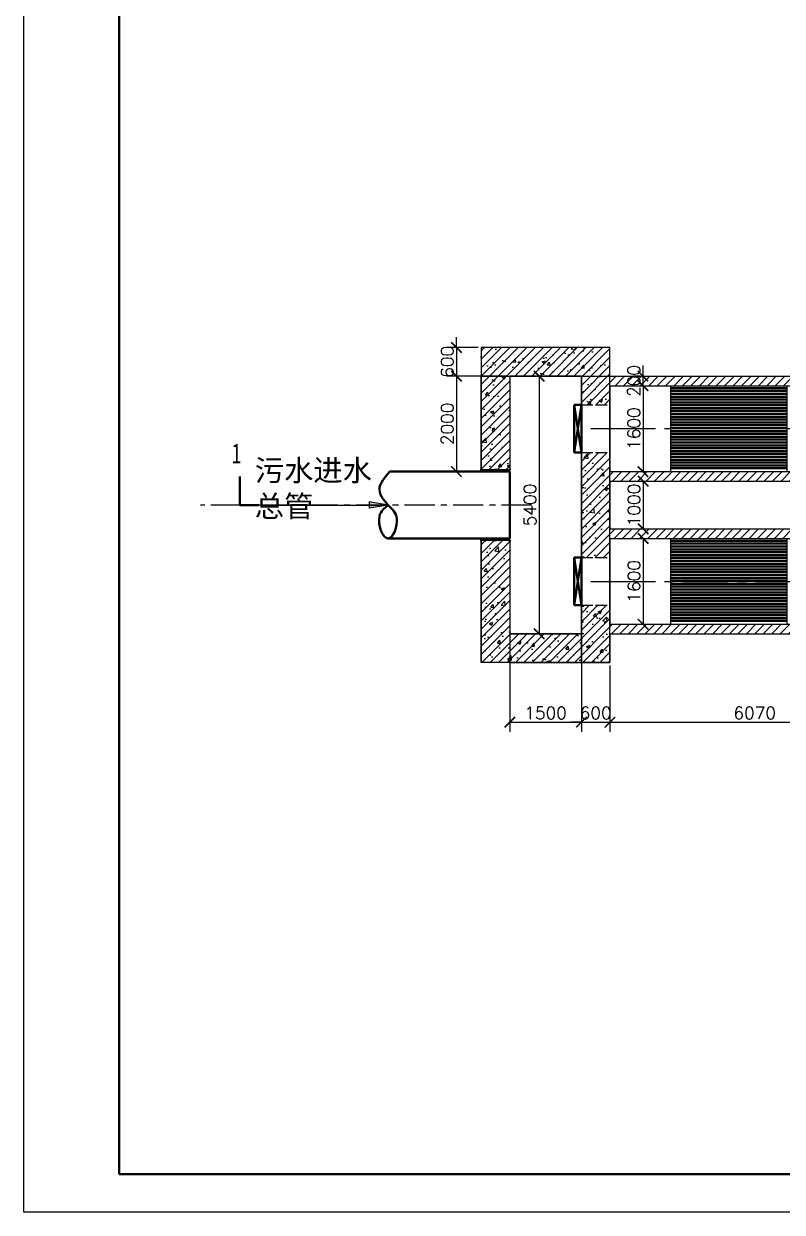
# Model space of a CAD drawing. Header units: millimetres. Extents: x 738100 to 1284508, y 138373 to 260796.
# Drawn here: x 974254 to 990157, y 176522 to 201426 of the extents above; entities that cross this region are included whole.
import ezdxf

# ---------------------------------------------------------------- set-up
doc = ezdxf.new("R2010")
doc.units = ezdxf.units.MM
doc.linetypes.add('ACAD_ISO02W100', pattern=[15, 12, -3])
doc.linetypes.add('CENTER', pattern=[50.8, 31.75, -6.35, 6.35, -6.35])
for name, color, linetype in [('5', 7, 'Continuous'), ('TK', 7, 'Continuous'), ('图框', 7, 'Continuous'), ('填充', 7, 'Continuous'), ('墙体', 7, 'Continuous'), ('尺寸', 6, 'Continuous'), ('构筑物', 7, 'Continuous'), ('标注', 7, 'Continuous'), ('轴线', 6, 'CENTER')]:
    doc.layers.add(name, color=color, linetype=linetype)
for name, color, linetype, lineweight in [('文字', 7, 'Continuous', 18), ('管线', 3, 'Continuous', 50), ('粗线', 7, 'Continuous', 100), ('设备', 6, 'Continuous', 50)]:
    doc.layers.add(name, color=color, linetype=linetype, lineweight=lineweight)
doc.styles.add('4', font='', dxfattribs={"width": 0.7})
doc.styles.get("Standard").update_dxf_attribs({"font": 'txt', "bigfont": 'gbcbig.shx'})
doc.styles.get('4').set_extended_font_data('SimSun')
doc.dimstyles.new('zhitu', dxfattribs={"dimtxt": 260, "dimasz": 220, "dimexe": 200, "dimexo": 62.5, "dimgap": 62.5, "dimtad": 1, "dimdec": 0, "dimzin": 1, "dimtxsty": 'Standard', "dimblk": 'ARCHTICK', "dimblk1": 'archtick', "dimblk2": 'ARCHTICK', "dimcen": 250, "dimadec": 0, "dimazin": 0, "dimtfac": 1, "dimtdec": 0, "dimtmove": 0, "dimatfit": 3, "dimldrblk": 'ARCHTICK', "dimfxl": 1, "dimarcsym": 0})
pattern_1 = [(45, (944813.14, 248877.04), (-88.38835, 88.38835), [])]

# ---------------------------------------------------------------- blocks, each defined once
blk = doc.blocks.new('中格栅')
at = {"layer": '墙体', "ltscale": 20}
for p, q in [((0, 1100), (6070, 1100)), ((0, 900), (6070, 900)), ((0, 900), (0, -900)), ((1268, 900), (1268, -900)), ((1268, 900), (1268, -900)), ((3709, 900), (3709, -900)), ((6070, 900), (6070, -900)), ((0, -900), (6070, -900)), ((0, -1100), (6070, -1100))]:
    blk.add_line(p, q, dxfattribs=at)
at = {"layer": '设备', "ltscale": 20}
for p, q in [((1268, 850), (3709, 850)), ((1268, 790), (3709, 790)), ((1268, 730), (3709, 730)), ((1268, 670), (3709, 670)), ((1268, 610), (3709, 610)), ((1268, 550), (3709, 550)), ((1268, 490), (3709, 490)), ((1268, 430), (3709, 430)), ((1268, 370), (3709, 370)), ((1268, 310), (3709, 310)), ((1268, 250), (3709, 250)), ((1268, 190), (3709, 190)), ((1268, 130), (3709, 130)), ((1268, 70), (3709, 70)), ((1268, 10), (3709, 10)), ((1268, -50), (3709, -50)), ((1268, -110), (3709, -110)), ((1268, -170), (3709, -170)), ((1268, -230), (3709, -230)), ((1268, -290), (3709, -290)), ((1268, -350), (3709, -350)), ((1268, -410), (3709, -410)), ((1268, -470), (3709, -470)), ((1268, -530), (3709, -530)), ((1268, -590), (3709, -590)), ((1268, -650), (3709, -650)), ((1268, -710), (3709, -710)), ((1268, -770), (3709, -770)), ((1268, -830), (3709, -830))]:
    blk.add_line(p, q, dxfattribs=at)
at = {"layer": '轴线', "ltscale": 30}
for p, q in [((-400, 0), (0, 0)), ((0, 0), (6470, 0))]:
    blk.add_line(p, q, dxfattribs=at)
blk = doc.blocks.new('闸门')
at = {"layer": '设备', "ltscale": 20}
for p, q in [((-75, 500), (-75, -500)), ((75, 500), (-75, -500)), ((-75, 500), (75, -500)), ((-75, 500), (75, 500)), ((75, 500), (75, -500)), ((75, -500), (-75, -500))]:
    blk.add_line(p, q, dxfattribs=at)
blk = doc.blocks.new('_ArchTick')
at = {"color": 0, "linetype": 'ByBlock', "lineweight": 25, "const_width": 0.15}
blk.add_lwpolyline([(-0.5, -0.5), (0.5, 0.5)], dxfattribs=at)
blk = doc.blocks.new('*D210')
at = {"layer": 'Defpoints', "color": 0, "ltscale": 20, "transparency": 16777216}
for p in [(986545, 193842), (986545, 192042), (987238, 192042)]:
    blk.add_point(p, dxfattribs=at)
at = {"layer": '标注', "color": 0, "lineweight": -2, "ltscale": 20, "transparency": 16777216}
for p, q in [((986608, 193842), (987438, 193842)), ((987238, 193842), (987238, 192042)), ((986608, 192042), (987438, 192042))]:
    blk.add_line(p, q, dxfattribs=at)
at = {"layer": '标注', "color": 0, "lineweight": -2, "ltscale": 20, "transparency": 16777216, "xscale": 220, "yscale": 220, "zscale": 220}
for p, rotation in [((987238, 193842), 90), ((987238, 192042), 270)]:
    blk.add_blockref('_ArchTick', p, dxfattribs=dict(at, rotation=rotation))
at = {"layer": '标注', "color": 0, "ltscale": 20, "transparency": 16777216, "insert": (987046, 192942), "char_height": 260, "attachment_point": 5, "rotation": 90}
blk.add_mtext('1600', dxfattribs=at)
blk = doc.blocks.new('*D211')
at = {"layer": 'Defpoints', "color": 0, "ltscale": 20, "transparency": 16777216}
for p in [(986545, 190642), (986545, 188842), (987241, 188842)]:
    blk.add_point(p, dxfattribs=at)
at = {"layer": '标注', "color": 0, "lineweight": -2, "ltscale": 20, "transparency": 16777216}
for p, q in [((986608, 190642), (987441, 190642)), ((987241, 190642), (987241, 188842)), ((986608, 188842), (987441, 188842))]:
    blk.add_line(p, q, dxfattribs=at)
at = {"layer": '标注', "color": 0, "lineweight": -2, "ltscale": 20, "transparency": 16777216, "xscale": 220, "yscale": 220, "zscale": 220}
for p, rotation in [((987241, 190642), 90), ((987241, 188842), 270)]:
    blk.add_blockref('_ArchTick', p, dxfattribs=dict(at, rotation=rotation))
at = {"layer": '标注', "color": 0, "ltscale": 20, "transparency": 16777216, "insert": (987048, 189742), "char_height": 260, "attachment_point": 5, "rotation": 90}
blk.add_mtext('1600', dxfattribs=at)
blk = doc.blocks.new('*D212')
at = {"layer": 'Defpoints', "color": 0, "ltscale": 20, "transparency": 16777216}
for p in [(985195, 194042), (985061, 188642), (985195, 188642)]:
    blk.add_point(p, dxfattribs=at)
at = {"layer": '标注', "color": 0, "lineweight": -2, "ltscale": 20, "transparency": 16777216}
for p, q in [((985133, 194042), (984861, 194042)), ((985061, 194042), (985061, 188642)), ((985133, 188642), (984861, 188642))]:
    blk.add_line(p, q, dxfattribs=at)
at = {"layer": '标注', "color": 0, "lineweight": -2, "ltscale": 20, "transparency": 16777216, "xscale": 220, "yscale": 220, "zscale": 220}
for p, rotation in [((985061, 194042), 90), ((985061, 188642), 270)]:
    blk.add_blockref('_ArchTick', p, dxfattribs=dict(at, rotation=rotation))
at = {"layer": '标注', "color": 0, "ltscale": 20, "transparency": 16777216, "insert": (984868, 191342), "char_height": 260, "attachment_point": 5, "rotation": 90}
blk.add_mtext('5400', dxfattribs=at)
blk = doc.blocks.new('*D213')
at = {"layer": 'Defpoints', "color": 0, "ltscale": 20, "transparency": 16777216}
for p in [(987238, 194042), (987238, 194042), (986545, 193842)]:
    blk.add_point(p, dxfattribs=at)
at = {"layer": '标注', "color": 0, "lineweight": -2, "ltscale": 20, "transparency": 16777216}
for p, q in [((987238, 194042), (987238, 194262)), ((987176, 194042), (987038, 194042)), ((987238, 193842), (987238, 194042)), ((986608, 193842), (987438, 193842)), ((987238, 193842), (987238, 193622))]:
    blk.add_line(p, q, dxfattribs=at)
at = {"layer": '标注', "color": 0, "lineweight": -2, "ltscale": 20, "transparency": 16777216, "xscale": 220, "yscale": 220, "zscale": 220}
for p, rotation in [((987238, 194042), 270), ((987238, 193842), 90)]:
    blk.add_blockref('_ArchTick', p, dxfattribs=dict(at, rotation=rotation))
at = {"layer": '标注', "color": 0, "ltscale": 20, "transparency": 16777216, "insert": (987046, 193942), "char_height": 260, "attachment_point": 5, "rotation": 90}
blk.add_mtext('200', dxfattribs=at)
blk = doc.blocks.new('*D214')
at = {"layer": 'Defpoints', "color": 0, "ltscale": 20, "transparency": 16777216}
for p in [(987238, 191842), (987238, 190842), (987241, 190842)]:
    blk.add_point(p, dxfattribs=at)
at = {"layer": '标注', "color": 0, "lineweight": -2, "ltscale": 20, "transparency": 16777216}
for p, q in [((987241, 191842), (987241, 190842)), ((987301, 191842), (987441, 191842)), ((987301, 190842), (987441, 190842))]:
    blk.add_line(p, q, dxfattribs=at)
at = {"layer": '标注', "color": 0, "lineweight": -2, "ltscale": 20, "transparency": 16777216, "xscale": 220, "yscale": 220, "zscale": 220}
for p, rotation in [((987241, 191842), 90), ((987241, 190842), 270)]:
    blk.add_blockref('_ArchTick', p, dxfattribs=dict(at, rotation=rotation))
at = {"layer": '标注', "color": 0, "ltscale": 20, "transparency": 16777216, "insert": (987048, 191342), "char_height": 260, "attachment_point": 5, "rotation": 90}
blk.add_mtext('1000', dxfattribs=at)
blk = doc.blocks.new('*D215')
at = {"layer": 'Defpoints', "color": 0, "ltscale": 20, "transparency": 16777216}
for p in [(983845, 194642), (983326, 194042), (984445, 194042)]:
    blk.add_point(p, dxfattribs=at)
at = {"layer": '标注', "color": 0, "lineweight": -2, "ltscale": 20, "transparency": 16777216}
for p, q in [((983326, 194642), (983326, 194862)), ((983783, 194642), (983126, 194642)), ((983326, 194642), (983326, 194042)), ((984383, 194042), (983126, 194042)), ((983326, 194042), (983326, 193822))]:
    blk.add_line(p, q, dxfattribs=at)
at = {"layer": '标注', "color": 0, "lineweight": -2, "ltscale": 20, "transparency": 16777216, "xscale": 220, "yscale": 220, "zscale": 220}
for p, rotation in [((983326, 194642), 270), ((983326, 194042), 90)]:
    blk.add_blockref('_ArchTick', p, dxfattribs=dict(at, rotation=rotation))
at = {"layer": '标注', "color": 0, "ltscale": 20, "transparency": 16777216, "insert": (983133, 194342), "char_height": 260, "attachment_point": 5, "rotation": 90}
blk.add_mtext('600', dxfattribs=at)
blk = doc.blocks.new('*D216')
at = {"layer": 'Defpoints', "color": 0, "ltscale": 20, "transparency": 16777216}
for p in [(984445, 194042), (983326, 192042), (983845, 192042)]:
    blk.add_point(p, dxfattribs=at)
at = {"layer": '标注', "color": 0, "lineweight": -2, "ltscale": 20, "transparency": 16777216}
for p, q in [((984383, 194042), (983126, 194042)), ((983326, 194042), (983326, 192042)), ((983783, 192042), (983126, 192042))]:
    blk.add_line(p, q, dxfattribs=at)
at = {"layer": '标注', "color": 0, "lineweight": -2, "ltscale": 20, "transparency": 16777216, "xscale": 220, "yscale": 220, "zscale": 220}
for p, rotation in [((983326, 194042), 90), ((983326, 192042), 270)]:
    blk.add_blockref('_ArchTick', p, dxfattribs=dict(at, rotation=rotation))
at = {"layer": '标注', "color": 0, "ltscale": 20, "transparency": 16777216, "insert": (983133, 193042), "char_height": 260, "attachment_point": 5, "rotation": 90}
blk.add_mtext('2000', dxfattribs=at)
blk = doc.blocks.new('*D217')
at = {"layer": 'Defpoints', "color": 0, "ltscale": 20, "transparency": 16777216}
for p in [(984445, 188642), (985945, 188642), (985945, 186791)]:
    blk.add_point(p, dxfattribs=at)
at = {"layer": '标注', "color": 0, "lineweight": -2, "ltscale": 20, "transparency": 16777216}
for p, q in [((984445, 188579), (984445, 186591)), ((985945, 188579), (985945, 186591)), ((984445, 186791), (985945, 186791))]:
    blk.add_line(p, q, dxfattribs=at)
at = {"layer": '标注', "color": 0, "lineweight": -2, "ltscale": 20, "transparency": 16777216, "xscale": 220, "yscale": 220, "zscale": 220, "rotation": 180}
blk.add_blockref('_ArchTick', (984445, 186791), dxfattribs=at)
at = {"layer": '标注', "color": 0, "lineweight": -2, "ltscale": 20, "transparency": 16777216, "xscale": 220, "yscale": 220, "zscale": 220}
blk.add_blockref('_ArchTick', (985945, 186791), dxfattribs=at)
at = {"layer": '标注', "color": 0, "ltscale": 20, "transparency": 16777216, "insert": (985195, 186984), "char_height": 260, "attachment_point": 5}
blk.add_mtext('1500', dxfattribs=at)
blk = doc.blocks.new('*D218')
at = {"layer": 'Defpoints', "color": 0, "ltscale": 20, "transparency": 16777216}
for p in [(985945, 188642), (986545, 188042), (986545, 186791)]:
    blk.add_point(p, dxfattribs=at)
at = {"layer": '标注', "color": 0, "lineweight": -2, "ltscale": 20, "transparency": 16777216}
for p, q in [((985945, 188579), (985945, 186591)), ((986545, 187979), (986545, 186591)), ((985945, 186791), (985725, 186791)), ((985945, 186791), (986545, 186791)), ((986545, 186791), (986765, 186791))]:
    blk.add_line(p, q, dxfattribs=at)
at = {"layer": '标注', "color": 0, "lineweight": -2, "ltscale": 20, "transparency": 16777216, "xscale": 220, "yscale": 220, "zscale": 220}
blk.add_blockref('_ArchTick', (985945, 186791), dxfattribs=at)
at = {"layer": '标注', "color": 0, "lineweight": -2, "ltscale": 20, "transparency": 16777216, "xscale": 220, "yscale": 220, "zscale": 220, "rotation": 180}
blk.add_blockref('_ArchTick', (986545, 186791), dxfattribs=at)
at = {"layer": '标注', "color": 0, "ltscale": 20, "transparency": 16777216, "insert": (986245, 186984), "char_height": 260, "attachment_point": 5}
blk.add_mtext('600', dxfattribs=at)
blk = doc.blocks.new('*D219')
at = {"layer": 'Defpoints', "color": 0, "ltscale": 20, "transparency": 16777216}
for p in [(992615, 188842), (986545, 188042), (992615, 186791)]:
    blk.add_point(p, dxfattribs=at)
at = {"layer": '标注', "color": 0, "lineweight": -2, "ltscale": 20, "transparency": 16777216}
for p, q in [((992615, 188779), (992615, 186591)), ((986545, 187979), (986545, 186591)), ((986545, 186791), (992615, 186791))]:
    blk.add_line(p, q, dxfattribs=at)
at = {"layer": '标注', "color": 0, "lineweight": -2, "ltscale": 20, "transparency": 16777216, "xscale": 220, "yscale": 220, "zscale": 220, "rotation": 180}
blk.add_blockref('_ArchTick', (986545, 186791), dxfattribs=at)
at = {"layer": '标注', "color": 0, "lineweight": -2, "ltscale": 20, "transparency": 16777216, "xscale": 220, "yscale": 220, "zscale": 220}
blk.add_blockref('_ArchTick', (992615, 186791), dxfattribs=at)
at = {"layer": '标注', "color": 0, "ltscale": 20, "transparency": 16777216, "insert": (989580, 186984), "char_height": 260, "attachment_point": 5}
blk.add_mtext('6070', dxfattribs=at)

msp = doc.modelspace()

# ---------------------------------------------------------------- hatches: boundary and pattern name
at = {"ltscale": 20}
h = msp.add_hatch(dxfattribs=at)
h.set_pattern_fill('AR-CONC', color=256, scale=100, style=0)
h.set_pattern_definition([(50, (944813.14, 248877.04), (717.26, -62.752), [75, -825]), (355, (944813.1, 248877.04), (-138.751, 752.192), [60, -660]), (100.4514, (944872.9, 248871.8), (578.5094, 689.4395), [63.74, -701.142]), (46.1842, (944813.1, 249077), (1067.241, -165.519), [112.5, -1237.5]), (96.6356, (944902.1, 249063.2), (934.663, 974.118), [95.61, -1051.713]), (351.1842, (944813.1, 249077), (934.662, 974.119), [90, -990]), (21, (944913.14, 249027.04), (596.907, -402.619), [75, -825]), (326, (944913.1, 249027.04), (243.315, 725.15), [60, -660]), (71.4514, (944962.9, 248993.5), (840.2226, 322.5305), [63.74, -701.142]), (37.5, (944813.14, 248877.04), (12.15986, 332.89385), [0, -652, 0, -670, 0, -662.5]), (7.5, (944813.14, 248877.04), (263.0695, 394.4117), [0, -382, 0, -637, 0, -252.5]), (327.5, (944590.14, 248877.04), (533.8224, -22.5549), [0, -250, 0, -780, 0, -1035]), (317.5, (944490.14, 248877.04), (583.1862, 100.105), [0, -325, 0, -518, 0, -735])])
h.paths.add_polyline_path([(984445.187, 194041.538), (983845.187, 194041.538), (983845.187, 192041.538), (984445.187, 192041.538)])
h.paths.add_polyline_path([(986545.187, 194641.538), (983845.187, 194641.538), (983845.187, 194041.538), (984445.187, 194041.538), (986545.187, 194041.538)])
h.paths.add_polyline_path([(986545.187, 194041.538), (985945.187, 194041.538), (985945.187, 193441.538), (986545.187, 193441.538)])
h.paths.add_polyline_path([(986545.187, 192441.538), (985945.187, 192441.538), (985945.187, 190241.538), (986545.187, 190241.538)])
h.paths.add_polyline_path([(986545.187, 189241.538), (985945.187, 189241.538), (985945.187, 188041.538), (986545.187, 188041.538)])
h.paths.add_polyline_path([(984445.187, 190641.538), (983845.187, 190641.538), (983845.187, 188041.538), (984445.187, 188041.538), (984445.187, 188641.538)])
h.paths.add_polyline_path([(985945.187, 188641.538), (984445.187, 188641.538), (984445.187, 188041.538), (985945.187, 188041.538)])
h = msp.add_hatch(dxfattribs=at)
h.set_pattern_fill('ANSI31', color=256, scale=1000, style=0)
h.set_pattern_definition(pattern_1)
h.paths.add_polyline_path([(992615.187, 194041.538), (986545.187, 194041.538), (986545.187, 193841.538), (992615.187, 193841.538)])
h.paths.add_polyline_path([(992615.187, 192041.538), (986545.187, 192041.538), (986545.187, 191841.538), (992615.187, 191841.538)])
h.paths.add_polyline_path([(992615.187, 190841.538), (986545.187, 190841.538), (986545.187, 190641.538), (992615.187, 190641.538)])
h.paths.add_polyline_path([(992615.187, 188841.538), (986545.187, 188841.538), (986545.187, 188641.538), (992615.187, 188641.538)])
at = {"layer": '5', "ltscale": 20}
h = msp.add_hatch(color=256, dxfattribs=at)
h.paths.add_polyline_path([(981504.678, 191269.333), (981504.678, 191338.792), (981898.601, 191338.792)])
h.paths.add_polyline_path([(981898.601, 191338.792), (981504.678, 191338.792), (981504.678, 191408.251)])
msp.add_hatch(color=256, dxfattribs=at).paths.add_polyline_path([(981898.601, 191338.792), (981504.678, 191338.792), (981504.678, 191408.251)])
at = {"layer": '填充', "ltscale": 20}
h = msp.add_hatch(dxfattribs=at)
h.set_pattern_fill('ANSI31', color=256, scale=1000, style=0)
h.set_pattern_definition(pattern_1)
h.paths.add_polyline_path([(986545.187, 194641.538), (983845.187, 194641.538), (983845.187, 194041.538), (984445.187, 194041.538), (986545.187, 194041.538)])
h.paths.add_polyline_path([(984445.187, 194041.538), (983845.187, 194041.538), (983845.187, 192041.538), (984445.187, 192041.538)])
h.paths.add_polyline_path([(986545.187, 194041.538), (985945.187, 194041.538), (985945.187, 193441.538), (986545.187, 193441.538)])
h.paths.add_polyline_path([(984445.187, 190641.538), (983845.187, 190641.538), (983845.187, 188041.538), (984445.187, 188041.538), (984445.187, 188641.538)])
h.paths.add_polyline_path([(986545.187, 192441.538), (985945.187, 192441.538), (985945.187, 190241.538), (986545.187, 190241.538)])
h.paths.add_polyline_path([(986545.187, 189241.538), (985945.187, 189241.538), (985945.187, 188041.538), (986545.187, 188041.538)])
h.paths.add_polyline_path([(985945.187, 188641.538), (984445.187, 188641.538), (984445.187, 188041.538), (985945.187, 188041.538)])

# ---------------------------------------------------------------- linework, layer by layer
at = {"ltscale": 20}
for p, q in [((986545.187, 194641.538), (983845.187, 194641.538)), ((983845.187, 194641.538), (983845.187, 194041.538)), ((986545.187, 194041.538), (986545.187, 194641.538)), ((983845.187, 194041.538), (984445.187, 194041.538)), ((983845.187, 192071.538), (983845.187, 194041.538)), ((984445.187, 194041.538), (986545.187, 194041.538)), ((984445.187, 194041.538), (984445.49, 192071.645)), ((985945.187, 194041.538), (985945.187, 188041.538)), ((986545.187, 188041.538), (986545.187, 194041.538)), ((983845.187, 188041.538), (983845.187, 190611.538)), ((984445.187, 190611.538), (984445.187, 188041.538)), ((984445.187, 188641.538), (984445.187, 188041.538)), ((985945.187, 188641.538), (984445.187, 188641.538)), ((985945.187, 188041.538), (985945.187, 188641.538)), ((984445.187, 188041.538), (983845.187, 188041.538)), ((984445.187, 188041.538), (985945.187, 188041.538)), ((985945.187, 188041.538), (986545.187, 188041.538))]:
    msp.add_line(p, q, dxfattribs=at)
at = {"linetype": 'ACAD_ISO02W100', "ltscale": 20}
for p, q in [((985945.187, 193441.538), (986545.187, 193441.538)), ((985945.187, 192441.538), (986545.187, 192441.538)), ((985945.187, 190241.538), (986545.187, 190241.538)), ((985945.187, 189241.538), (986545.187, 189241.538))]:
    msp.add_line(p, q, dxfattribs=at)
at = {"layer": '5', "ltscale": 20}
for p, q in [((979503.899, 191341.538), (981893.287, 191341.538)), ((981893.287, 191341.538), (981499.364, 191410.997)), ((981499.364, 191410.997), (981499.364, 191272.079)), ((981893.287, 191341.538), (981499.364, 191272.079))]:
    msp.add_line(p, q, dxfattribs=at)
at = {"layer": 'TK', "color": 7}
msp.add_lwpolyline([(974253.86, 176521.792), (974253.86, 224041.792), (1041533.86, 224041.792), (1041533.86, 176521.792)], close=True, dxfattribs=at)
at = {"layer": '图框', "lineweight": 50}
msp.add_lwpolyline([(976253.86, 177321.792), (1040733.86, 177321.792), (1040733.86, 223241.792), (976253.86, 223241.792)], close=True, dxfattribs=at)
at = {"layer": '填充', "ltscale": 20}
msp.add_line((986545.187, 191841.538), (986545.187, 190841.538), dxfattribs=at)
at = {"layer": '构筑物', "ltscale": 20}
msp.add_line((984445.187, 188641.538), (985945.187, 188641.538), dxfattribs=at)
for points in [[(986545.187, 194041.538), (986545.187, 194641.538), (983845.187, 194641.538), (983845.187, 192071.538)], [(985945.187, 188641.538), (985945.187, 194041.538), (984445.187, 194041.538), (984445.49, 192071.645)], [(983845.187, 190611.538), (983845.187, 188041.538)], [(984445.187, 190611.538), (984445.187, 188641.538)], [(986545.187, 188641.538), (986545.187, 188041.538), (985945.187, 188041.538), (984445.187, 188041.538), (983845.187, 188041.538)]]:
    msp.add_lwpolyline(points, dxfattribs=at)
at = {"layer": '管线', "ltscale": 20}
for p, q in [((984445.187, 192041.538), (981928.686, 192041.538)), ((983845.187, 192071.538), (983845.187, 192101.538)), ((983845.187, 192071.538), (983845.187, 192071.538)), ((983845.187, 192071.538), (984443.026, 192071.538)), ((984144.106, 192071.538), (984144.106, 192101.538)), ((984445.187, 192041.538), (984445.187, 190641.538)), ((984445.49, 192071.645), (984445.49, 192101.645)), ((984445.187, 190641.538), (981893.287, 190641.538)), ((984445.187, 190611.538), (983845.187, 190611.538)), ((983845.187, 190611.538), (983845.187, 190581.538)), ((984145.187, 190611.538), (984145.187, 190581.538)), ((984445.187, 190611.538), (984445.187, 190581.538))]:
    msp.add_line(p, q, dxfattribs=at)
msp.add_spline([(981928.686, 192041.538), (981711.45, 191656.368), (981893.287, 191341.538), (982076.823, 191056.816), (981893.287, 190641.538), (981711.45, 191108.951), (981893.287, 191341.538)], degree=3, dxfattribs=at)
at = {"layer": '粗线', "lineweight": 50, "ltscale": 20}
for q in [(978785.171, 191940.594), (979185.171, 191340.594)]:
    msp.add_line((978785.171, 191340.594), q, dxfattribs=at)
at = {"layer": '轴线', "ltscale": 20}
for p, q in [((983845.187, 192041.538), (981893.287, 192041.538)), ((984905.809, 191341.538), (977958.648, 191341.538)), ((983845.187, 191341.538), (983845.187, 191341.538)), ((984445.187, 190641.538), (981893.287, 190641.538))]:
    msp.add_line(p, q, dxfattribs=at)

# ---------------------------------------------------------------- block references
at = {"layer": '尺寸'}
for p in [(986545.187, 192941.538), (986545.187, 189741.538)]:
    msp.add_blockref('中格栅', p, dxfattribs=at)
at = {"layer": '管线', "ltscale": 20}
for p in [(985870.187, 192941.538), (985870.187, 189741.538)]:
    msp.add_blockref('闸门', p, dxfattribs=at)

# ---------------------------------------------------------------- texts
at = {"layer": '文字', "style": '4', "width": 0.7}
msp.add_text('1', height=420, dxfattribs=at).set_placement((978614.353, 192213.106))
at = {"layer": '文字', "ltscale": 20, "insert": (979098.533, 192292.483), "char_height": 450, "width": 2944.12628, "attachment_point": 1}
msp.add_mtext('{\\fFangSong_GB2312|b0|i0|c134|p49;污水进水总管}', dxfattribs=at)

# ---------------------------------------------------------------- dimensions: what is measured, and where the dimension line sits
at = {"layer": '标注', "ltscale": 20}
for base, p1, p2, picture, middle in [((983325.697, 194041.538), (983845.187, 194641.538), (984445.187, 194041.538), '*D215', (983133.197, 194341.538)), ((987238.282, 194041.538), (986545.187, 193841.538), (987238.282, 194041.538), '*D213', (987045.782, 193941.538)), ((983325.697, 192041.538), (984445.187, 194041.538), (983845.187, 192041.538), '*D216', (983133.197, 193041.538)), ((985060.909, 188641.538), (985195.187, 194041.538), (985195.187, 188641.538), '*D212', (984868.409, 191341.538)), ((987240.854, 190841.538), (987238.282, 191841.538), (987238.282, 190841.538), '*D214', (987048.354, 191341.538))]:
    dim = msp.add_linear_dim(base=base, p1=p1, p2=p2, angle=90, dimstyle='zhitu', override={"dimdsep": 46, "dimtix": 1, "dimtmove": 2}, dxfattribs=at)
    dim.commit()
    dim.dimension.update_dxf_attribs({"geometry": picture, "text_midpoint": middle})
for base, p1, p2, picture, middle in [((987238.282, 192041.538), (986545.187, 193841.538), (986545.187, 192041.538), '*D210', (987045.782, 192941.538)), ((987240.854, 188841.538), (986545.187, 190641.538), (986545.187, 188841.538), '*D211', (987048.354, 189741.538))]:
    dim = msp.add_linear_dim(base=base, p1=p1, p2=p2, angle=90, text='1600', dimstyle='zhitu', override={"dimdsep": 46, "dimtix": 1, "dimtmove": 2}, dxfattribs=at)
    dim.commit()
    dim.dimension.update_dxf_attribs({"geometry": picture, "text_midpoint": middle})
for base, p1, p2, picture, middle in [((992615.187, 186791.379), (986545.187, 188041.538), (992615.187, 188841.538), '*D219', (989580.187, 186983.879)), ((985945.187, 186791.379), (984445.187, 188641.538), (985945.187, 188641.538), '*D217', (985195.187, 186983.879)), ((986545.187, 186791.379), (985945.187, 188641.538), (986545.187, 188041.538), '*D218', (986245.187, 186983.879))]:
    dim = msp.add_linear_dim(base=base, p1=p1, p2=p2, dimstyle='zhitu', override={"dimdsep": 46, "dimtix": 1, "dimtmove": 2}, dxfattribs=at)
    dim.commit()
    dim.dimension.update_dxf_attribs({"geometry": picture, "text_midpoint": middle})

doc.saveas('drawing.dxf')
